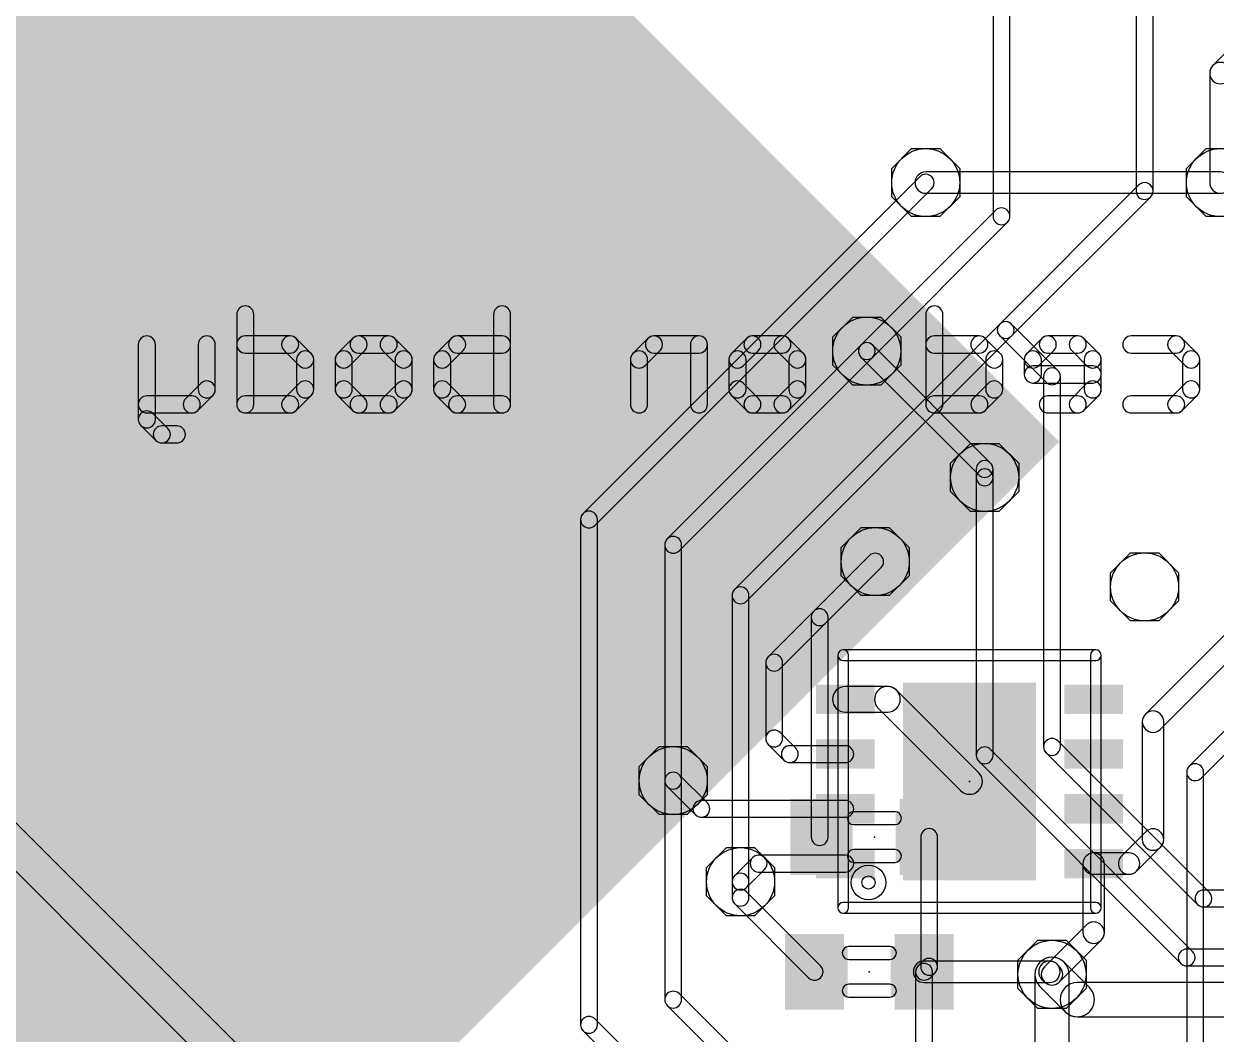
# Model space of a CAD drawing. Extents: x -21 to 88, y -12 to 76.
# Drawn here: x 18.39 to 32.55, y 13.39 to 25.39 of the extents above; entities that cross this region are included whole.
import ezdxf

# ---------------------------------------------------------------- set-up
doc = ezdxf.new("R2010")
doc.units = 0
for name, color, linetype in [('1', 22, 'CONTINUOUS'), ('16', 175, 'CONTINUOUS'), ('18', 82, 'CONTINUOUS'), ('22', 253, 'CONTINUOUS'), ('23', 7, 'CONTINUOUS'), ('24', 7, 'CONTINUOUS'), ('51', 253, 'CONTINUOUS')]:
    doc.layers.add(name, color=color, linetype=linetype)

# ---------------------------------------------------------------- blocks, each defined once
blk = doc.blocks.new('RECT')
blk.add_solid([(-0.5, -0.5), (0.5, -0.5), (-0.5, 0.5), (0.5, 0.5)])
blk = doc.blocks.new('OCTAGONV')
blk.add_lwpolyline([(-0.5, -0.2071), (-0.5, 0.2071), (-0.2071, 0.5), (0.2071, 0.5), (0.5, 0.2071), (0.5, -0.2071), (0.2071, -0.5), (-0.2071, -0.5)], close=True)
blk = doc.blocks.new('ROUNDV')
blk.add_circle((0, 0), 0.5)

msp = doc.modelspace()

# ---------------------------------------------------------------- linework, layer by layer
at = {"layer": '1'}
for points in [[(30.1, 23.1), (30.1, 28.4, 1), (29.9, 28.4), (29.9, 23.1, 1)], [(31.6, 28.025), (31.6, 23.4, 1), (31.8, 23.4), (31.8, 28.025, 1)], [(32.6898, 24.7102), (35.0898, 27.1102, 1), (34.9102, 27.2898), (32.5102, 24.8898, 1)], [(32.473, 24.8), (32.473, 23.5, 1), (32.727, 23.5), (32.727, 24.8, 1)], [(25.1707, 19.4293), (29.1707, 23.4293, 1), (29.0293, 23.5707), (25.0293, 19.5707, 1)], [(31.6293, 23.4707), (29.9793, 21.8207, 1), (30.1207, 21.6793), (31.7707, 23.3293, 1)], [(29.9293, 23.1707), (28.3293, 21.5707, 1), (28.4707, 21.4293), (30.0707, 23.0293, 1)], [(29.9793, 21.8207), (26.8293, 18.6707, 1), (26.9707, 18.5293), (30.1207, 21.6793, 1)], [(30.6707, 21.2707), (30.1207, 21.8207, 1), (29.9793, 21.6793), (30.5293, 21.1293, 1)], [(26.1707, 19.1293), (28.4707, 21.4293, 1), (28.3293, 21.5707), (26.0293, 19.2707, 1)], [(30.7, 16.8), (30.7, 21.2, 1), (30.5, 21.2), (30.5, 16.8, 1)], [(29.9, 16.7), (29.9, 20, 1), (29.7, 20), (29.7, 16.7, 1)], [(25.2, 13.5), (25.2, 19.5, 1), (25, 19.5), (25, 13.5, 1)], [(26.2, 16.4), (26.2, 19.2, 1), (26, 19.2), (26, 16.4, 1)], [(27.9107, 18.2693), (28.5707, 18.9293, 1), (28.4293, 19.0707), (27.7693, 18.4107, 1)], [(26.8, 18.6), (26.8, 15.2, 1), (27, 15.2), (27, 18.6, 1)], [(27.94, 15.73), (27.94, 18.34, 1), (27.74, 18.34), (27.74, 15.73, 1)], [(32.4707, 15.0707), (30.6707, 16.8707, 1), (30.5293, 16.7293), (32.3293, 14.9293, 1)], [(32.2707, 14.3707), (29.8707, 16.7707, 1), (29.7293, 16.6293), (32.1293, 14.2293, 1)], [(26.2, 13.8), (26.2, 16.4, 1), (26, 16.4), (26, 13.8, 1)], [(29.04, 15.73), (29.04, 14.19, 1), (29.24, 14.19), (29.24, 15.73, 1)], [(26.8, 15.2), (26.8, 15.01, 1), (27, 15.01), (27, 15.2, 1)], [(26.8293, 14.9393), (27.7093, 14.0593, 1), (27.8507, 14.2007), (26.9707, 15.0807, 1)], [(34, 15.1), (32.4, 15.1, 1), (32.4, 14.9), (34, 14.9, 1)], [(32.2, 14.2), (34.9, 14.2, 1), (34.9, 14.4), (32.2, 14.4, 1)], [(29.08, 14.003), (30.57, 14.003, 1), (30.57, 14.257), (29.08, 14.257, 1)], [(29.0693, 14.2607), (29.0093, 14.2007, 1), (29.1507, 14.0593), (29.2107, 14.1193, 1)], [(28.98, 14.13), (28.98, 13.05, 1), (29.18, 13.05), (29.18, 14.13, 1)], [(31.0437, 13.9437), (30.7437, 14.2437, 1), (30.4563, 13.9563), (30.7563, 13.6563, 1)], [(30.4802, 14.0402), (30.5102, 14.0102, 1), (30.6898, 14.1898), (30.6598, 14.2198, 1)], [(27.0407, 13.0007), (26.1707, 13.8707, 1), (26.0293, 13.7293), (26.8993, 12.8593, 1)], [(36, 14.0032), (30.9, 14.0032, 1), (30.9, 13.5968), (36, 13.5968, 1)], [(26.4707, 12.2707), (25.1707, 13.5707, 1), (25.0293, 13.4293), (26.3293, 12.1293, 1)]]:
    msp.add_lwpolyline(points, format="xyb", close=True, dxfattribs=at)
at = {"layer": '16'}
for points in [[(32.6, 23.627), (29.1, 23.627, 1), (29.1, 23.373), (32.6, 23.373, 1)], [(33.0437, 1.1437), (10.7437, 23.4437, 1), (10.4563, 23.1563), (32.7563, 0.8563, 1)], [(29.8707, 20.1707), (28.4707, 21.5707, 1), (28.3293, 21.4293), (29.7293, 20.0293, 1)], [(31.8898, 17.0102), (35.0898, 20.2102, 1), (34.9102, 20.3898), (31.7102, 17.1898, 1)], [(29.9, 20), (29.9, 20.1, 1), (29.7, 20.1), (29.7, 20, 1)], [(27.3707, 17.7293), (28.5707, 18.9293, 1), (28.4293, 19.0707), (27.2293, 17.8707, 1)], [(27.4, 16.9), (27.4, 17.8, 1), (27.2, 17.8), (27.2, 16.9, 1)], [(28.145, 17.2126), (28.645, 17.2126, 1), (28.645, 17.5174), (28.145, 17.5174, 1)], [(28.5372, 17.2572), (29.5122, 16.2822, 1), (29.7278, 16.4978), (28.7528, 17.4728, 1)], [(32.9293, 17.2707), (32.2293, 16.5707, 1), (32.3707, 16.4293), (33.0707, 17.1293, 1)], [(31.927, 15.7), (31.927, 17.1, 1), (31.673, 17.1), (31.673, 15.7, 1)], [(27.5557, 16.7857), (27.3707, 16.9707, 1), (27.2293, 16.8293), (27.4143, 16.6443, 1)], [(28.145, 16.815), (27.485, 16.815, 1), (27.485, 16.615), (28.145, 16.615, 1)], [(32.2, 16.5), (32.2, 7.3, 1), (32.4, 7.3), (32.4, 16.5, 1)], [(26.5057, 16.1357), (26.1707, 16.4707, 1), (26.0293, 16.3293), (26.3643, 15.9943, 1)], [(28.145, 16.165), (26.435, 16.165, 1), (26.435, 15.965), (28.145, 15.965, 1)], [(31.6048, 15.3252), (31.8898, 15.6102, 1), (31.7102, 15.7898), (31.4252, 15.5048, 1)], [(27.0443, 15.4857), (26.8293, 15.2707, 1), (26.9707, 15.1293), (27.1857, 15.3443, 1)], [(28.145, 15.515), (27.115, 15.515, 1), (27.115, 15.315), (28.145, 15.315, 1)], [(30.968, 15.415), (30.968, 14.595, 1), (31.222, 14.595), (31.222, 15.415, 1)], [(31.095, 15.288), (31.515, 15.288, 1), (31.515, 15.542), (31.095, 15.542, 1)], [(31.0052, 14.6848), (30.5102, 14.1898, 1), (30.6898, 14.0102), (31.1848, 14.5052, 1)], [(30.3968, 14.1), (30.3968, 10.8, 1), (30.8032, 10.8), (30.8032, 14.1, 1)]]:
    msp.add_lwpolyline(points, format="xyb", close=True, dxfattribs=at)
at = {"layer": '22'}
for points in [[(20.915, 21.9343), (20.915, 20.8666, 1), (21.1182, 20.8666), (21.1182, 21.9343, 1)], [(23.9656, 21.9343), (23.9656, 20.8666, 1), (24.1688, 20.8666), (24.1688, 21.9343, 1)], [(29.1008, 21.9343), (29.1008, 20.8666, 1), (29.304, 20.8666), (29.304, 21.9343, 1)], [(19.7456, 21.5784), (19.7456, 20.6887, 1), (19.9488, 20.6887), (19.9488, 21.5784, 1)], [(20.4574, 21.5784), (20.4574, 21.0446, 1), (20.6606, 21.0446), (20.6606, 21.5784, 1)], [(21.5504, 21.68), (21.0166, 21.68, 1), (21.0166, 21.4768), (21.5504, 21.4768, 1)], [(21.8002, 21.4723), (21.6223, 21.6502, 1), (21.4786, 21.5066), (21.6565, 21.3286, 1)], [(22.2578, 21.3286), (22.4358, 21.5066, 1), (22.2921, 21.6502), (22.1141, 21.4723, 1)], [(22.3639, 21.4768), (22.7198, 21.4768, 1), (22.7198, 21.68), (22.3639, 21.68, 1)], [(22.648, 21.5066), (22.8259, 21.3286, 1), (22.9696, 21.4723), (22.7917, 21.6502, 1)], [(23.4272, 21.3286), (23.6052, 21.5066, 1), (23.4615, 21.6502), (23.2835, 21.4723, 1)], [(23.5333, 21.4768), (24.0672, 21.4768, 1), (24.0672, 21.68), (23.5333, 21.68, 1)], [(25.8003, 21.6502), (25.6223, 21.4723, 1), (25.766, 21.3286), (25.944, 21.5066, 1)], [(26.406, 21.68), (25.8721, 21.68, 1), (25.8721, 21.4768), (26.406, 21.4768, 1)], [(26.5076, 20.8666), (26.5076, 21.5784, 1), (26.3044, 21.5784), (26.3044, 20.8666, 1)], [(26.9354, 21.3286), (27.1133, 21.5066, 1), (26.9697, 21.6502), (26.7917, 21.4723, 1)], [(27.0415, 21.4768), (27.3974, 21.4768, 1), (27.3974, 21.68), (27.0415, 21.68, 1)], [(27.3256, 21.5066), (27.5035, 21.3286, 1), (27.6472, 21.4723), (27.4693, 21.6502, 1)], [(29.7362, 21.68), (29.2024, 21.68, 1), (29.2024, 21.4768), (29.7362, 21.4768, 1)], [(29.986, 21.4723), (29.808, 21.6502, 1), (29.6644, 21.5066), (29.8423, 21.3286, 1)], [(30.4779, 21.6502), (30.2999, 21.4723, 1), (30.4436, 21.3286), (30.6215, 21.5066, 1)], [(30.9056, 21.68), (30.5497, 21.68, 1), (30.5497, 21.4768), (30.9056, 21.4768, 1)], [(31.1554, 21.4723), (30.9774, 21.6502, 1), (30.8338, 21.5066), (31.0117, 21.3286, 1)], [(31.5411, 21.4768), (32.075, 21.4768, 1), (32.075, 21.68), (31.5411, 21.68, 1)], [(32.0032, 21.5066), (32.1811, 21.3286, 1), (32.3248, 21.4723), (32.1468, 21.6502, 1)], [(21.83, 21.0446), (21.83, 21.4005, 1), (21.6268, 21.4005), (21.6268, 21.0446, 1)], [(22.2876, 21.0446), (22.2876, 21.4005, 1), (22.0844, 21.4005), (22.0844, 21.0446, 1)], [(22.7962, 21.4005), (22.7962, 21.0446, 1), (22.9994, 21.0446), (22.9994, 21.4005, 1)], [(23.457, 21.0446), (23.457, 21.4005, 1), (23.2538, 21.4005), (23.2538, 21.0446, 1)], [(25.5926, 21.4005), (25.5926, 20.8666, 1), (25.7958, 20.8666), (25.7958, 21.4005, 1)], [(26.9652, 21.0446), (26.9652, 21.4005, 1), (26.762, 21.4005), (26.762, 21.0446, 1)], [(27.4738, 21.4005), (27.4738, 21.0446, 1), (27.677, 21.0446), (27.677, 21.4005, 1)], [(30.0158, 21.0446), (30.0158, 21.4005, 1), (29.8126, 21.4005), (29.8126, 21.0446, 1)], [(30.2701, 21.4005), (30.2701, 21.2225, 1), (30.4733, 21.2225), (30.4733, 21.4005, 1)], [(31.1852, 21.0446), (31.1852, 21.4005, 1), (30.982, 21.4005), (30.982, 21.0446, 1)], [(32.1514, 21.4005), (32.1514, 21.0446, 1), (32.3545, 21.0446), (32.3545, 21.4005, 1)], [(30.3717, 21.1209), (31.0836, 21.1209, 1), (31.0836, 21.3241), (30.3717, 21.3241, 1)], [(20.4871, 21.1164), (20.3092, 20.9384, 1), (20.4529, 20.7948), (20.6308, 20.9727, 1)], [(21.6223, 20.7948), (21.8002, 20.9727, 1), (21.6565, 21.1164), (21.4786, 20.9384, 1)], [(22.4358, 20.9384), (22.2578, 21.1164, 1), (22.1141, 20.9727), (22.2921, 20.7948, 1)], [(22.8259, 21.1164), (22.648, 20.9384, 1), (22.7917, 20.7948), (22.9696, 20.9727, 1)], [(23.6052, 20.9384), (23.4272, 21.1164, 1), (23.2835, 20.9727), (23.4615, 20.7948, 1)], [(27.1133, 20.9384), (26.9354, 21.1164, 1), (26.7917, 20.9727), (26.9697, 20.7948, 1)], [(27.5035, 21.1164), (27.3256, 20.9384, 1), (27.4693, 20.7948), (27.6472, 20.9727, 1)], [(29.808, 20.7948), (29.986, 20.9727, 1), (29.8423, 21.1164), (29.6644, 20.9384, 1)], [(30.9774, 20.7948), (31.1554, 20.9727, 1), (31.0117, 21.1164), (30.8338, 20.9384, 1)], [(32.1811, 21.1164), (32.0032, 20.9384, 1), (32.1468, 20.7948), (32.3248, 20.9727, 1)], [(20.381, 20.9682), (19.8472, 20.9682, 1), (19.8472, 20.765), (20.381, 20.765, 1)], [(21.0166, 20.765), (21.5504, 20.765, 1), (21.5504, 20.9682), (21.0166, 20.9682, 1)], [(22.7198, 20.9682), (22.3639, 20.9682, 1), (22.3639, 20.765), (22.7198, 20.765, 1)], [(24.0672, 20.9682), (23.5333, 20.9682, 1), (23.5333, 20.765), (24.0672, 20.765, 1)], [(27.3974, 20.9682), (27.0415, 20.9682, 1), (27.0415, 20.765), (27.3974, 20.765, 1)], [(29.2024, 20.765), (29.7362, 20.765, 1), (29.7362, 20.9682), (29.2024, 20.9682, 1)], [(30.5497, 20.765), (30.9056, 20.765, 1), (30.9056, 20.9682), (30.5497, 20.9682, 1)], [(32.075, 20.9682), (31.5411, 20.9682, 1), (31.5411, 20.765), (32.075, 20.765, 1)], [(19.7753, 20.6168), (19.9533, 20.4389, 1), (20.097, 20.5825), (19.919, 20.7605, 1)], [(20.0251, 20.4091), (20.2031, 20.4091, 1), (20.2031, 20.6123), (20.0251, 20.6123, 1)], [(31.12, 17.9535), (28.12, 17.9535, 1), (28.12, 17.8265), (31.12, 17.8265, 1)], [(28.0565, 17.89), (28.0565, 14.89, 1), (28.1835, 14.89), (28.1835, 17.89, 1)], [(31.1835, 14.89), (31.1835, 17.89, 1), (31.0565, 17.89), (31.0565, 14.89, 1)], [(28.12, 14.8265), (31.12, 14.8265, 1), (31.12, 14.9535), (28.12, 14.9535, 1)]]:
    msp.add_lwpolyline(points, format="xyb", close=True, dxfattribs=at)
for radius in [0.2049, 0.0779]:
    msp.add_circle((28.42, 15.19), radius, dxfattribs=at)
at = {"layer": '23'}
for p in [(28.49, 15.73), (28.43, 14.13)]:
    msp.add_point(p, dxfattribs=at)
at = {"layer": '24'}
msp.add_point((29.62, 16.39), dxfattribs=at)
at = {"layer": '51'}
for points in [[(28.245, 15.8778), (28.735, 15.8778, 1), (28.735, 16.0302), (28.245, 16.0302, 1)], [(28.735, 15.5822), (28.245, 15.5822, 1), (28.245, 15.4298), (28.735, 15.4298, 1)], [(28.185, 14.2778), (28.675, 14.2778, 1), (28.675, 14.4302), (28.185, 14.4302, 1)], [(28.675, 13.9822), (28.185, 13.9822, 1), (28.185, 13.8298), (28.675, 13.8298, 1)]]:
    msp.add_lwpolyline(points, format="xyb", close=True, dxfattribs=at)

# ---------------------------------------------------------------- block references
at = {"layer": '1', "xscale": 0.7, "yscale": 0.9, "rotation": 180}
for p in [(27.84, 15.73), (29.14, 15.73), (27.78, 14.13), (29.08, 14.13)]:
    msp.add_blockref('RECT', p, dxfattribs=at)
at = {"layer": '16', "xscale": 2.35, "yscale": 1.58, "rotation": 270}
msp.add_blockref('RECT', (29.62, 16.39), dxfattribs=at)
at = {"layer": '16', "xscale": 0.7, "yscale": 0.35}
for p in [(28.145, 17.365), (31.095, 17.365), (28.145, 16.715), (31.095, 16.715), (28.145, 16.065), (31.095, 16.065), (28.145, 15.415), (31.095, 15.415)]:
    msp.add_blockref('RECT', p, dxfattribs=at)
at = {"layer": '18'}
for name, p, xscale, yscale in [('ROUNDV', (10.6, 34.5), 20, 20), ('ROUNDV', (10.6, 34.5), 20, 20), ('OCTAGONV', (29.1, 23.5), 0.808, 0.808), ('ROUNDV', (29.1, 23.5), 0.808, 0.808), ('ROUNDV', (29.1, 23.5), 0.808, 0.808), ('OCTAGONV', (29.1, 23.5), 0.808, 0.808), ('OCTAGONV', (32.6, 23.5), 0.808, 0.808), ('ROUNDV', (32.6, 23.5), 0.808, 0.808), ('ROUNDV', (32.6, 23.5), 0.808, 0.808), ('OCTAGONV', (32.6, 23.5), 0.808, 0.808), ('OCTAGONV', (28.4, 21.5), 0.808, 0.808), ('ROUNDV', (28.4, 21.5), 0.808, 0.808), ('ROUNDV', (28.4, 21.5), 0.808, 0.808), ('OCTAGONV', (28.4, 21.5), 0.808, 0.808), ('OCTAGONV', (29.8, 20), 0.808, 0.808), ('ROUNDV', (29.8, 20), 0.808, 0.808), ('ROUNDV', (29.8, 20), 0.808, 0.808), ('OCTAGONV', (29.8, 20), 0.808, 0.808), ('OCTAGONV', (28.5, 19), 0.808, 0.808), ('ROUNDV', (28.5, 19), 0.808, 0.808), ('ROUNDV', (28.5, 19), 0.808, 0.808), ('OCTAGONV', (28.5, 19), 0.808, 0.808), ('OCTAGONV', (31.7, 18.7), 0.808, 0.808), ('ROUNDV', (31.7, 18.7), 0.808, 0.808), ('ROUNDV', (31.7, 18.7), 0.808, 0.808), ('OCTAGONV', (31.7, 18.7), 0.808, 0.808), ('OCTAGONV', (26.1, 16.4), 0.808, 0.808), ('ROUNDV', (26.1, 16.4), 0.808, 0.808), ('ROUNDV', (26.1, 16.4), 0.808, 0.808), ('OCTAGONV', (26.1, 16.4), 0.808, 0.808), ('OCTAGONV', (26.9, 15.2), 0.808, 0.808), ('ROUNDV', (26.9, 15.2), 0.808, 0.808), ('ROUNDV', (26.9, 15.2), 0.808, 0.808), ('OCTAGONV', (26.9, 15.2), 0.808, 0.808), ('OCTAGONV', (30.6, 14.1), 0.808, 0.808), ('ROUNDV', (30.6, 14.1), 0.808, 0.808), ('ROUNDV', (30.6, 14.1), 0.808, 0.808), ('OCTAGONV', (30.6, 14.1), 0.808, 0.808)]:
    msp.add_blockref(name, p, dxfattribs=dict(at, xscale=xscale, yscale=yscale))
at = {"layer": '51'}
for p, xscale, yscale, rotation in [((15.8364, 18.3026), 24, 18, 45), ((28.0812, 15.7349), 0.3, 0.5999, 180), ((28.894, 15.7349), 0.3, 0.5999, 180), ((28.0212, 14.1349), 0.3, 0.5999, 180), ((28.834, 14.1349), 0.3, 0.5999, 180)]:
    msp.add_blockref('RECT', p, dxfattribs=dict(at, xscale=xscale, yscale=yscale, rotation=rotation))

doc.saveas('drawing.dxf')
